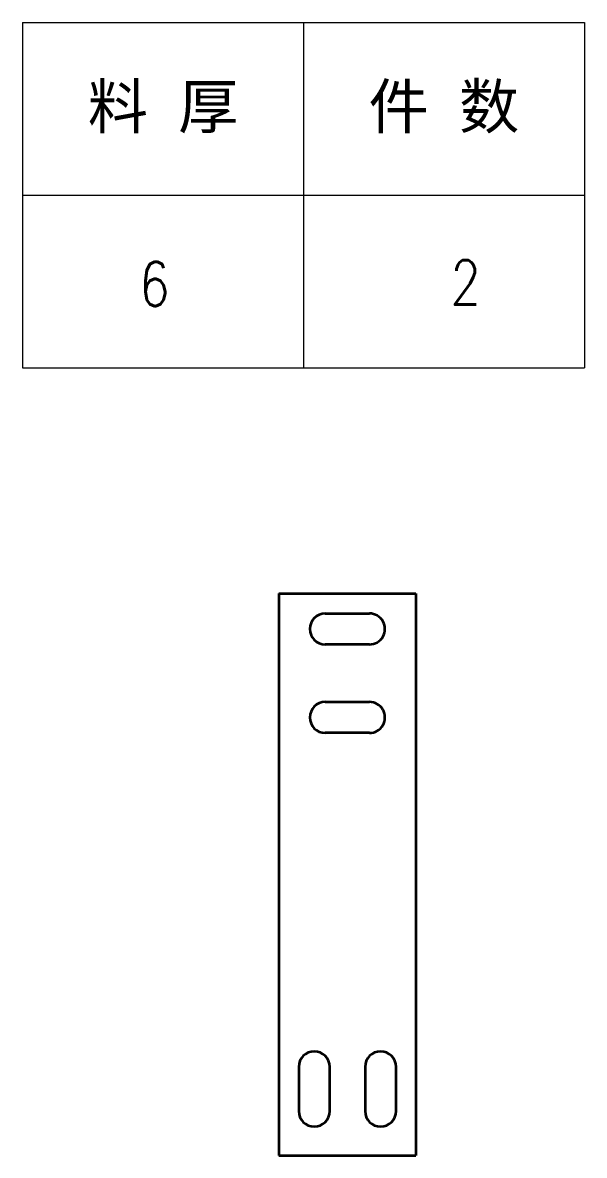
# Model space of a CAD drawing. Header units: millimetres. Extents: x -47800 to 104182, y -50696 to 46579.
# Drawn here: x -47260.1 to -47133.1, y 46322.5 to 46578.5 of the extents above; entities that cross this region are included whole.
import ezdxf
from ezdxf.enums import TextEntityAlignment as Align

# ---------------------------------------------------------------- set-up
doc = ezdxf.new("R2010")
doc.units = ezdxf.units.MM
doc.header["$LTSCALE"] = 0.5
doc.layers.add('标注线', color=3, linetype='Continuous', lineweight=18)
doc.layers.add('粗实线', color=7, linetype='Continuous', lineweight=35)
doc.styles.add('DIM', font='romans.shx', dxfattribs={"width": 0.8, "bigfont": 'bigfont.shx'})
doc.styles.get("Standard").update_dxf_attribs({"font": 'simplex.shx'})

# ---------------------------------------------------------------- blocks, each defined once
blk = doc.blocks.new('*T259')
at = {"color": 0, "linetype": 'ByBlock', "lineweight": -2, "transparency": 16777216}
for p, q in [((0, 0), (127, 0)), ((0, 0), (0, -78)), ((63.5, 0), (63.5, -78)), ((127, 0), (127, -78)), ((0, -39), (127, -39)), ((0, -78), (127, -78))]:
    blk.add_line(p, q, dxfattribs=at)
at = {"color": 0, "transparency": 16777216, "char_height": 10, "width": 60.5, "attachment_point": 5}
for s, insert in [('{\\fSimSun|b0|i0|c134|p2;料 厚}', (31.75, -19.5)), ('{\\fSimSun|b0|i0|c134|p2;件 数}', (95.25, -19.5))]:
    blk.add_mtext(s, dxfattribs=dict(at, insert=insert))
blk = doc.blocks.new('拆图参数')
blk.add_blockref('*T259', (-63.5, 78))
at = {"style": 'DIM', "width": 0.8}
blk.add_attdef('6', text='', height=10, dxfattribs=at).set_placement((-37.13, 18.91), align=Align.MIDDLE_LEFT)
blk.add_attdef('1', text='', height=10, dxfattribs=at).set_placement((36.65, 19.27), align=Align.MIDDLE_CENTER)

msp = doc.modelspace()

# ---------------------------------------------------------------- linework, layer by layer
at = {"layer": '粗实线', "lineweight": 35}
for p, q in [((-47202.202, 46449.459), (-47171.202, 46449.459)), ((-47202.202, 46449.459), (-47202.202, 46322.459)), ((-47171.202, 46449.459), (-47171.202, 46322.459)), ((-47202.202, 46322.459), (-47171.202, 46322.459))]:
    msp.add_line(p, q, dxfattribs=at)
at = {"layer": '粗实线', "lineweight": 35, "ltscale": 0.25}
for p, q in [((-47191.702, 46444.959), (-47181.702, 46444.959)), ((-47181.702, 46437.959), (-47191.702, 46437.959)), ((-47191.702, 46424.959), (-47181.702, 46424.959)), ((-47181.702, 46417.959), (-47191.702, 46417.959)), ((-47197.702, 46342.459), (-47197.702, 46332.459)), ((-47190.702, 46332.459), (-47190.702, 46342.459)), ((-47182.702, 46342.459), (-47182.702, 46332.459)), ((-47175.702, 46332.459), (-47175.702, 46342.459))]:
    msp.add_line(p, q, dxfattribs=at)
at = {"layer": '粗实线', "lineweight": 35}
for centre, start, end in [((-47191.702, 46441.459), 90.00001, 270), ((-47181.702, 46441.459), 270, 90.00001), ((-47191.702, 46421.459), 90.00001, 270), ((-47181.702, 46421.459), 270, 90.00001), ((-47194.202, 46342.459), 360, 180), ((-47179.202, 46342.459), 360, 180), ((-47194.202, 46332.459), 180, 360), ((-47179.202, 46332.459), 180, 360)]:
    msp.add_arc(centre, 3.5, start, end, dxfattribs=at)

# ---------------------------------------------------------------- block references
at = {"layer": '标注线'}
msp.add_blockref('拆图参数', (-47196.624, 46500.536), dxfattribs=at).add_auto_attribs({'1': '2', '6': '6'})

doc.saveas('drawing.dxf')
